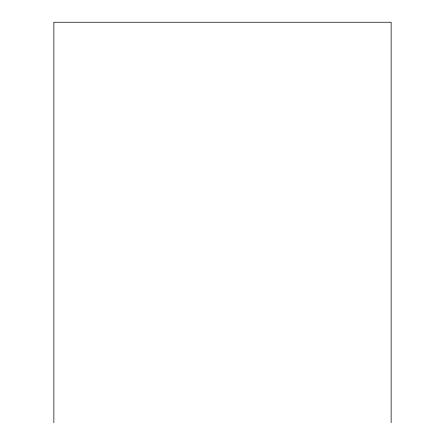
<?xml version="1.0" encoding="UTF-8"?>
<svg xmlns="http://www.w3.org/2000/svg" width="445" height="445" viewBox="0 0 445 445"><rect width="100%" height="100%" fill="white"/><g stroke="black" fill="none" stroke-linecap="round" stroke-linejoin="round"><path stroke-width="0.67" d="M391.138 422.75L391.138 22.25L53.862 22.25L53.862 422.75"/></g></svg>
